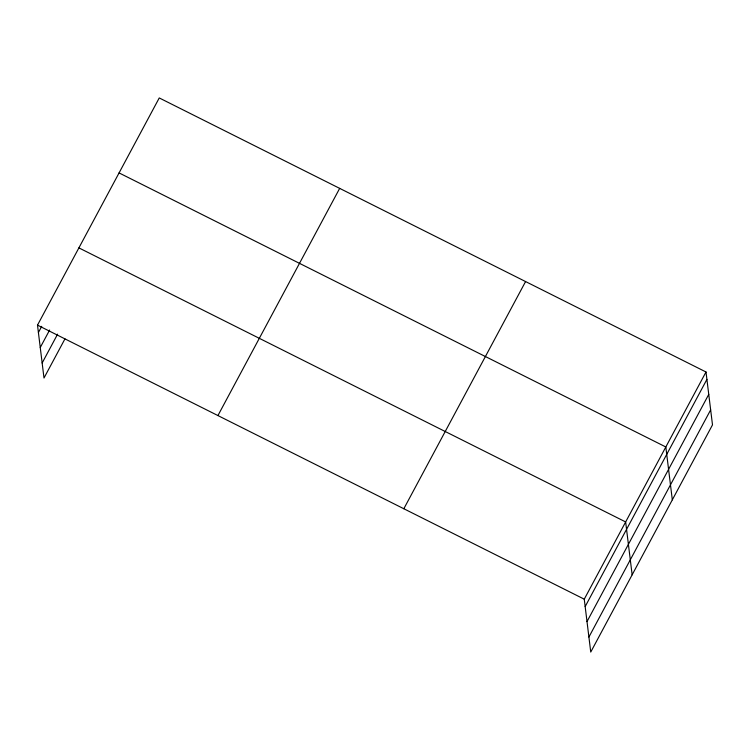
<?xml version="1.0" encoding="UTF-8"?>
<svg xmlns="http://www.w3.org/2000/svg" width="750" height="750" viewBox="0 0 750 750"><rect width="100%" height="100%" fill="white"/><g stroke="black" fill="none" stroke-linecap="round" stroke-linejoin="round"><path stroke-width="1.12" d="M64.969 338.869L43.997 378.009L37.5 325.125L159.253 97.941L706.003 371.991L712.5 424.875L590.747 652.059L584.259 599.184L706.003 371.991M38.409 332.522L41.719 326.344M40.247 347.531L49.631 330.019M42.15 363L57.6 334.153M217.931 415.566L339.675 188.372M403.828 508.744L525.581 281.559M585.169 606.581L706.912 379.387M587.006 621.591L708.759 394.397M588.909 637.05L710.653 409.866M119.072 172.912L665.831 446.972L672.319 499.847M78.891 247.884L625.65 521.944L632.147 574.819M37.5 325.125L584.259 599.184"/></g></svg>
